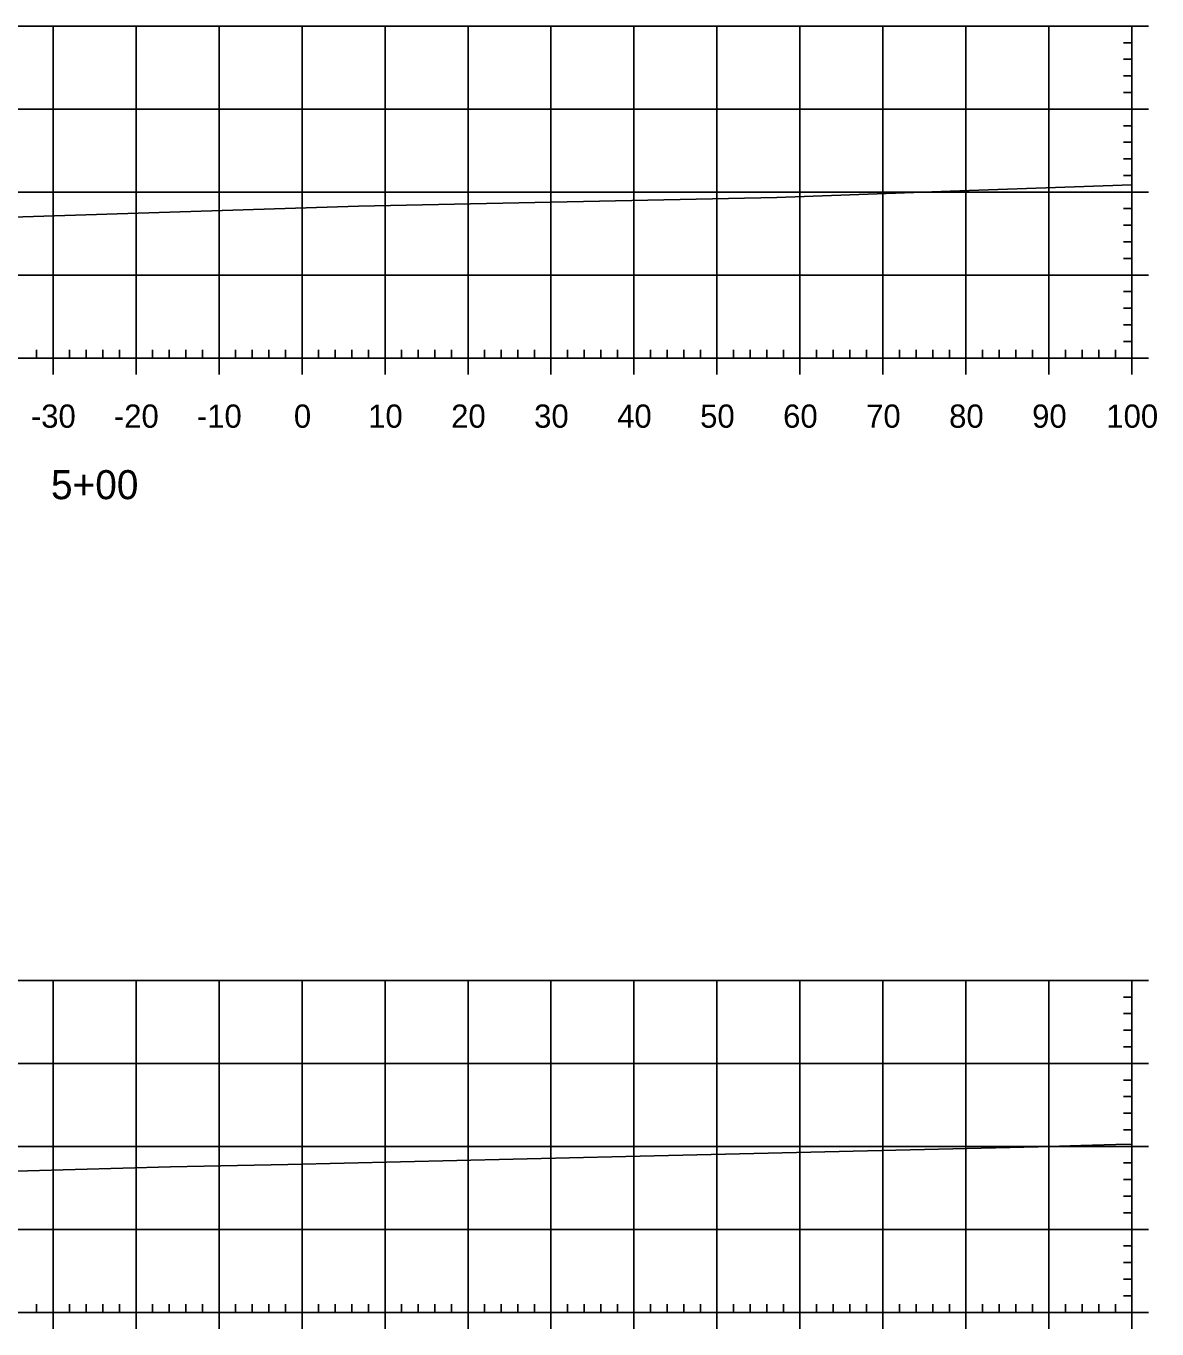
# Model space of a CAD drawing. Extents: x 6943757 to 6978036, y 2270047 to 2282448.
# Drawn here: x 6974641.4 to 6974777.7, y 2277756.1 to 2277913.1 of the extents above; entities that cross this region are included whole.
import ezdxf

# ---------------------------------------------------------------- set-up
doc = ezdxf.new("R2010")
doc.units = 0
for name, color, linetype in [('C-GRID-FRAM', 7, 'Continuous'), ('C-GRID-MAJR', 7, 'Continuous'), ('C-GRID-TEXT', 7, 'Continuous'), ('C-TOPO-MAJR', 7, 'Continuous')]:
    doc.layers.add(name, color=color, linetype=linetype)

msp = doc.modelspace()

# ---------------------------------------------------------------- linework, layer by layer
at = {"layer": 'C-GRID-FRAM'}
for p, q in [((6974776.68, 2277913.05), (6974772.68, 2277913.05)), ((6974774.68, 2277873.05), (6974774.68, 2277913.05)), ((6974774.68, 2277911.05), (6974773.68, 2277911.05)), ((6974774.68, 2277909.05), (6974773.68, 2277909.05)), ((6974774.68, 2277907.05), (6974773.68, 2277907.05)), ((6974774.68, 2277905.05), (6974773.68, 2277905.05)), ((6974776.68, 2277903.05), (6974772.68, 2277903.05)), ((6974774.68, 2277901.05), (6974773.68, 2277901.05)), ((6974774.68, 2277899.05), (6974773.68, 2277899.05)), ((6974774.68, 2277897.05), (6974773.68, 2277897.05)), ((6974774.68, 2277895.05), (6974773.68, 2277895.05)), ((6974776.68, 2277893.05), (6974772.68, 2277893.05)), ((6974774.68, 2277891.05), (6974773.68, 2277891.05)), ((6974774.68, 2277889.05), (6974773.68, 2277889.05)), ((6974774.68, 2277887.05), (6974773.68, 2277887.05)), ((6974774.68, 2277885.05), (6974773.68, 2277885.05)), ((6974776.68, 2277883.05), (6974772.68, 2277883.05)), ((6974774.68, 2277881.05), (6974773.68, 2277881.05)), ((6974774.68, 2277879.05), (6974773.68, 2277879.05)), ((6974774.68, 2277877.05), (6974773.68, 2277877.05)), ((6974642.68, 2277873.05), (6974642.68, 2277874.05)), ((6974644.68, 2277871.05), (6974644.68, 2277875.05)), ((6974646.68, 2277873.05), (6974646.68, 2277874.05)), ((6974648.68, 2277873.05), (6974648.68, 2277874.05)), ((6974650.68, 2277873.05), (6974650.68, 2277874.05)), ((6974652.68, 2277873.05), (6974652.68, 2277874.05)), ((6974654.68, 2277871.05), (6974654.68, 2277875.05)), ((6974656.68, 2277873.05), (6974656.68, 2277874.05)), ((6974658.68, 2277873.05), (6974658.68, 2277874.05)), ((6974660.68, 2277873.05), (6974660.68, 2277874.05)), ((6974662.68, 2277873.05), (6974662.68, 2277874.05)), ((6974664.68, 2277871.05), (6974664.68, 2277875.05)), ((6974666.68, 2277873.05), (6974666.68, 2277874.05)), ((6974668.68, 2277873.05), (6974668.68, 2277874.05)), ((6974670.68, 2277873.05), (6974670.68, 2277874.05)), ((6974672.68, 2277873.05), (6974672.68, 2277874.05)), ((6974674.68, 2277871.05), (6974674.68, 2277875.05)), ((6974676.68, 2277873.05), (6974676.68, 2277874.05)), ((6974678.68, 2277873.05), (6974678.68, 2277874.05)), ((6974680.68, 2277873.05), (6974680.68, 2277874.05)), ((6974682.68, 2277873.05), (6974682.68, 2277874.05)), ((6974684.68, 2277871.05), (6974684.68, 2277875.05)), ((6974686.68, 2277873.05), (6974686.68, 2277874.05)), ((6974688.68, 2277873.05), (6974688.68, 2277874.05)), ((6974690.68, 2277873.05), (6974690.68, 2277874.05)), ((6974692.68, 2277873.05), (6974692.68, 2277874.05)), ((6974694.68, 2277871.05), (6974694.68, 2277875.05)), ((6974696.68, 2277873.05), (6974696.68, 2277874.05)), ((6974698.68, 2277873.05), (6974698.68, 2277874.05)), ((6974700.68, 2277873.05), (6974700.68, 2277874.05)), ((6974702.68, 2277873.05), (6974702.68, 2277874.05)), ((6974704.68, 2277871.05), (6974704.68, 2277875.05)), ((6974706.68, 2277873.05), (6974706.68, 2277874.05)), ((6974708.68, 2277873.05), (6974708.68, 2277874.05)), ((6974710.68, 2277873.05), (6974710.68, 2277874.05)), ((6974712.68, 2277873.05), (6974712.68, 2277874.05)), ((6974714.68, 2277871.05), (6974714.68, 2277875.05)), ((6974716.68, 2277873.05), (6974716.68, 2277874.05)), ((6974718.68, 2277873.05), (6974718.68, 2277874.05)), ((6974720.68, 2277873.05), (6974720.68, 2277874.05)), ((6974722.68, 2277873.05), (6974722.68, 2277874.05)), ((6974724.68, 2277871.05), (6974724.68, 2277875.05)), ((6974726.68, 2277873.05), (6974726.68, 2277874.05)), ((6974728.68, 2277873.05), (6974728.68, 2277874.05)), ((6974730.68, 2277873.05), (6974730.68, 2277874.05)), ((6974732.68, 2277873.05), (6974732.68, 2277874.05)), ((6974734.68, 2277871.05), (6974734.68, 2277875.05)), ((6974736.68, 2277873.05), (6974736.68, 2277874.05)), ((6974738.68, 2277873.05), (6974738.68, 2277874.05)), ((6974740.68, 2277873.05), (6974740.68, 2277874.05)), ((6974742.68, 2277873.05), (6974742.68, 2277874.05)), ((6974744.68, 2277871.05), (6974744.68, 2277875.05)), ((6974746.68, 2277873.05), (6974746.68, 2277874.05)), ((6974748.68, 2277873.05), (6974748.68, 2277874.05)), ((6974750.68, 2277873.05), (6974750.68, 2277874.05)), ((6974752.68, 2277873.05), (6974752.68, 2277874.05)), ((6974754.68, 2277871.05), (6974754.68, 2277875.05)), ((6974756.68, 2277873.05), (6974756.68, 2277874.05)), ((6974758.68, 2277873.05), (6974758.68, 2277874.05)), ((6974760.68, 2277873.05), (6974760.68, 2277874.05)), ((6974762.68, 2277873.05), (6974762.68, 2277874.05)), ((6974764.68, 2277871.05), (6974764.68, 2277875.05)), ((6974766.68, 2277873.05), (6974766.68, 2277874.05)), ((6974768.68, 2277873.05), (6974768.68, 2277874.05)), ((6974770.68, 2277873.05), (6974770.68, 2277874.05)), ((6974772.68, 2277873.05), (6974772.68, 2277874.05)), ((6974774.68, 2277875.05), (6974773.68, 2277875.05)), ((6974774.68, 2277871.05), (6974774.68, 2277875.05)), ((6974524.68, 2277873.05), (6974774.68, 2277873.05)), ((6974776.68, 2277873.05), (6974772.68, 2277873.05)), ((6974776.68, 2277798.05), (6974772.68, 2277798.05)), ((6974774.68, 2277758.05), (6974774.68, 2277798.05)), ((6974774.68, 2277796.05), (6974773.68, 2277796.05)), ((6974774.68, 2277794.05), (6974773.68, 2277794.05)), ((6974774.68, 2277792.05), (6974773.68, 2277792.05)), ((6974774.68, 2277790.05), (6974773.68, 2277790.05)), ((6974776.68, 2277788.05), (6974772.68, 2277788.05)), ((6974774.68, 2277786.05), (6974773.68, 2277786.05)), ((6974774.68, 2277784.05), (6974773.68, 2277784.05)), ((6974774.68, 2277782.05), (6974773.68, 2277782.05)), ((6974774.68, 2277780.05), (6974773.68, 2277780.05)), ((6974776.68, 2277778.05), (6974772.68, 2277778.05)), ((6974774.68, 2277776.05), (6974773.68, 2277776.05)), ((6974774.68, 2277774.05), (6974773.68, 2277774.05)), ((6974774.68, 2277772.05), (6974773.68, 2277772.05)), ((6974774.68, 2277770.05), (6974773.68, 2277770.05)), ((6974776.68, 2277768.05), (6974772.68, 2277768.05)), ((6974774.68, 2277766.05), (6974773.68, 2277766.05)), ((6974774.68, 2277764.05), (6974773.68, 2277764.05)), ((6974774.68, 2277762.05), (6974773.68, 2277762.05)), ((6974644.68, 2277756.05), (6974644.68, 2277760.05)), ((6974654.68, 2277756.05), (6974654.68, 2277760.05)), ((6974664.68, 2277756.05), (6974664.68, 2277760.05)), ((6974674.68, 2277756.05), (6974674.68, 2277760.05)), ((6974684.68, 2277756.05), (6974684.68, 2277760.05)), ((6974694.68, 2277756.05), (6974694.68, 2277760.05)), ((6974704.68, 2277756.05), (6974704.68, 2277760.05)), ((6974714.68, 2277756.05), (6974714.68, 2277760.05)), ((6974724.68, 2277756.05), (6974724.68, 2277760.05)), ((6974734.68, 2277756.05), (6974734.68, 2277760.05)), ((6974744.68, 2277756.05), (6974744.68, 2277760.05)), ((6974754.68, 2277756.05), (6974754.68, 2277760.05)), ((6974764.68, 2277756.05), (6974764.68, 2277760.05)), ((6974774.68, 2277760.05), (6974773.68, 2277760.05)), ((6974774.68, 2277756.05), (6974774.68, 2277760.05)), ((6974524.68, 2277758.05), (6974774.68, 2277758.05)), ((6974642.68, 2277758.05), (6974642.68, 2277759.05)), ((6974646.68, 2277758.05), (6974646.68, 2277759.05)), ((6974648.68, 2277758.05), (6974648.68, 2277759.05)), ((6974650.68, 2277758.05), (6974650.68, 2277759.05)), ((6974652.68, 2277758.05), (6974652.68, 2277759.05)), ((6974656.68, 2277758.05), (6974656.68, 2277759.05)), ((6974658.68, 2277758.05), (6974658.68, 2277759.05)), ((6974660.68, 2277758.05), (6974660.68, 2277759.05)), ((6974662.68, 2277758.05), (6974662.68, 2277759.05)), ((6974666.68, 2277758.05), (6974666.68, 2277759.05)), ((6974668.68, 2277758.05), (6974668.68, 2277759.05)), ((6974670.68, 2277758.05), (6974670.68, 2277759.05)), ((6974672.68, 2277758.05), (6974672.68, 2277759.05)), ((6974676.68, 2277758.05), (6974676.68, 2277759.05)), ((6974678.68, 2277758.05), (6974678.68, 2277759.05)), ((6974680.68, 2277758.05), (6974680.68, 2277759.05)), ((6974682.68, 2277758.05), (6974682.68, 2277759.05)), ((6974686.68, 2277758.05), (6974686.68, 2277759.05)), ((6974688.68, 2277758.05), (6974688.68, 2277759.05)), ((6974690.68, 2277758.05), (6974690.68, 2277759.05)), ((6974692.68, 2277758.05), (6974692.68, 2277759.05)), ((6974696.68, 2277758.05), (6974696.68, 2277759.05)), ((6974698.68, 2277758.05), (6974698.68, 2277759.05)), ((6974700.68, 2277758.05), (6974700.68, 2277759.05)), ((6974702.68, 2277758.05), (6974702.68, 2277759.05)), ((6974706.68, 2277758.05), (6974706.68, 2277759.05)), ((6974708.68, 2277758.05), (6974708.68, 2277759.05)), ((6974710.68, 2277758.05), (6974710.68, 2277759.05)), ((6974712.68, 2277758.05), (6974712.68, 2277759.05)), ((6974716.68, 2277758.05), (6974716.68, 2277759.05)), ((6974718.68, 2277758.05), (6974718.68, 2277759.05)), ((6974720.68, 2277758.05), (6974720.68, 2277759.05)), ((6974722.68, 2277758.05), (6974722.68, 2277759.05)), ((6974726.68, 2277758.05), (6974726.68, 2277759.05)), ((6974728.68, 2277758.05), (6974728.68, 2277759.05)), ((6974730.68, 2277758.05), (6974730.68, 2277759.05)), ((6974732.68, 2277758.05), (6974732.68, 2277759.05)), ((6974736.68, 2277758.05), (6974736.68, 2277759.05)), ((6974738.68, 2277758.05), (6974738.68, 2277759.05)), ((6974740.68, 2277758.05), (6974740.68, 2277759.05)), ((6974742.68, 2277758.05), (6974742.68, 2277759.05)), ((6974746.68, 2277758.05), (6974746.68, 2277759.05)), ((6974748.68, 2277758.05), (6974748.68, 2277759.05)), ((6974750.68, 2277758.05), (6974750.68, 2277759.05)), ((6974752.68, 2277758.05), (6974752.68, 2277759.05)), ((6974756.68, 2277758.05), (6974756.68, 2277759.05)), ((6974758.68, 2277758.05), (6974758.68, 2277759.05)), ((6974760.68, 2277758.05), (6974760.68, 2277759.05)), ((6974762.68, 2277758.05), (6974762.68, 2277759.05)), ((6974766.68, 2277758.05), (6974766.68, 2277759.05)), ((6974768.68, 2277758.05), (6974768.68, 2277759.05)), ((6974770.68, 2277758.05), (6974770.68, 2277759.05)), ((6974772.68, 2277758.05), (6974772.68, 2277759.05)), ((6974776.68, 2277758.05), (6974772.68, 2277758.05))]:
    msp.add_line(p, q, dxfattribs=at)
at = {"layer": 'C-GRID-MAJR'}
for p, q in [((6974524.68, 2277913.05), (6974774.68, 2277913.05)), ((6974644.68, 2277873.05), (6974644.68, 2277913.05)), ((6974654.68, 2277873.05), (6974654.68, 2277913.05)), ((6974664.68, 2277873.05), (6974664.68, 2277913.05)), ((6974674.68, 2277873.05), (6974674.68, 2277913.05)), ((6974684.68, 2277873.05), (6974684.68, 2277913.05)), ((6974694.68, 2277873.05), (6974694.68, 2277913.05)), ((6974704.68, 2277873.05), (6974704.68, 2277913.05)), ((6974714.68, 2277873.05), (6974714.68, 2277913.05)), ((6974724.68, 2277873.05), (6974724.68, 2277913.05)), ((6974734.68, 2277873.05), (6974734.68, 2277913.05)), ((6974744.68, 2277873.05), (6974744.68, 2277913.05)), ((6974754.68, 2277873.05), (6974754.68, 2277913.05)), ((6974764.68, 2277873.05), (6974764.68, 2277913.05)), ((6974774.68, 2277873.05), (6974774.68, 2277913.05)), ((6974524.68, 2277903.05), (6974774.68, 2277903.05)), ((6974524.68, 2277893.05), (6974774.68, 2277893.05)), ((6974524.68, 2277883.05), (6974774.68, 2277883.05)), ((6974524.68, 2277873.05), (6974774.68, 2277873.05)), ((6974524.68, 2277798.05), (6974774.68, 2277798.05)), ((6974644.68, 2277758.05), (6974644.68, 2277798.05)), ((6974654.68, 2277758.05), (6974654.68, 2277798.05)), ((6974664.68, 2277758.05), (6974664.68, 2277798.05)), ((6974674.68, 2277758.05), (6974674.68, 2277798.05)), ((6974684.68, 2277758.05), (6974684.68, 2277798.05)), ((6974694.68, 2277758.05), (6974694.68, 2277798.05)), ((6974704.68, 2277758.05), (6974704.68, 2277798.05)), ((6974714.68, 2277758.05), (6974714.68, 2277798.05)), ((6974724.68, 2277758.05), (6974724.68, 2277798.05)), ((6974734.68, 2277758.05), (6974734.68, 2277798.05)), ((6974744.68, 2277758.05), (6974744.68, 2277798.05)), ((6974754.68, 2277758.05), (6974754.68, 2277798.05)), ((6974764.68, 2277758.05), (6974764.68, 2277798.05)), ((6974774.68, 2277758.05), (6974774.68, 2277798.05)), ((6974524.68, 2277788.05), (6974774.68, 2277788.05)), ((6974524.68, 2277778.05), (6974774.68, 2277778.05)), ((6974524.68, 2277768.05), (6974774.68, 2277768.05)), ((6974524.68, 2277758.05), (6974774.68, 2277758.05))]:
    msp.add_line(p, q, dxfattribs=at)
at = {"layer": 'C-TOPO-MAJR'}
for points in [[(6974524.68, 2277887.45), (6974530.27, 2277887.54), (6974579.43, 2277889.97), (6974580.68, 2277890.04), (6974589.21, 2277889.98), (6974631.08, 2277889.78), (6974637.21, 2277889.94), (6974681.49, 2277891.35), (6974694.98, 2277891.64), (6974731.89, 2277892.38), (6974752.76, 2277893.17), (6974774.68, 2277893.93)], [(6974524.68, 2277774.1), (6974549.18, 2277775.96), (6974573.2, 2277775.24), (6974604.01, 2277774.29), (6974641.61, 2277775.11), (6974658.85, 2277775.59), (6974672.97, 2277775.88), (6974713.69, 2277776.82), (6974763.38, 2277778), (6974768.52, 2277778.14), (6974772.74, 2277778.27), (6974774.68, 2277778.33)]]:
    msp.add_lwpolyline(points, dxfattribs=at)

# ---------------------------------------------------------------- texts
at = {"layer": 'C-GRID-TEXT'}
for s, height, p in [('-30', 2.8, (6974642.01, 2277864.65)), ('-20', 2.8, (6974652.01, 2277864.65)), ('-10', 2.8, (6974662.01, 2277864.65)), ('0', 2.8, (6974673.7, 2277864.65)), ('10', 2.8, (6974682.65, 2277864.65)), ('20', 2.8, (6974692.65, 2277864.65)), ('30', 2.8, (6974702.65, 2277864.65)), ('40', 2.8, (6974712.65, 2277864.65)), ('50', 2.8, (6974722.65, 2277864.65)), ('60', 2.8, (6974732.65, 2277864.65)), ('70', 2.8, (6974742.65, 2277864.65)), ('80', 2.8, (6974752.65, 2277864.65)), ('90', 2.8, (6974762.65, 2277864.65)), ('100', 2.8, (6974771.59, 2277864.65)), ('5+00', 3.5, (6974644.43, 2277856.04))]:
    msp.add_text(s, height=height, dxfattribs=at).set_placement(p)

doc.saveas('drawing.dxf')
